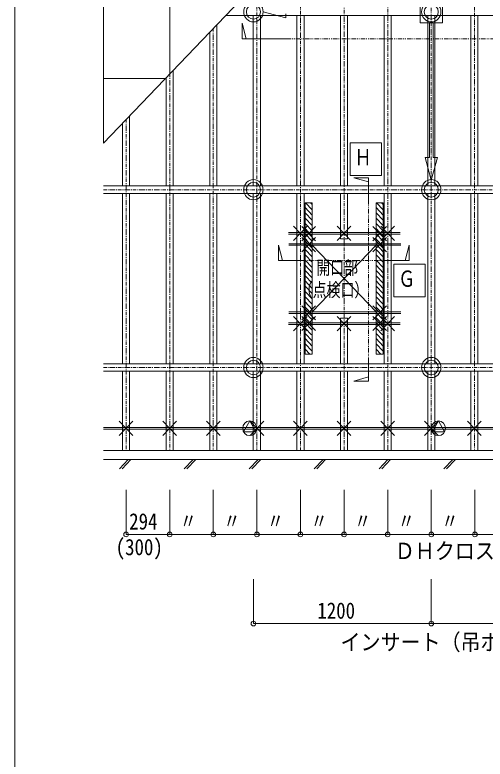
# Model space of a CAD drawing. Units: millimetres, scale not verified. Extents: x -205 to 205, y -142 to 143.
# Drawn here: x -205 to -141.6, y -28.9 to 71.5 of the extents above; entities that cross this region are included whole.
import ezdxf
from ezdxf.enums import TextEntityAlignment as Align

# ---------------------------------------------------------------- set-up
doc = ezdxf.new("R2010")
doc.units = ezdxf.units.MM
doc.header["$LTSCALE"] = 0.25
doc.linetypes.add('USER1', pattern=[7.8, 1.8, -0.6, 0.3, -0.6, 3, -0.6, 0.3, -0.6])
doc.linetypes.add('USER4', pattern=[4.8, 2.4, -0.6, 0.3, -0.6, 0.3, -0.6])
for name, color, linetype, lineweight in [('0-1_0-0 基本', 7, 'Continuous', 18), ('0-2_0-1 軸組', 7, 'Continuous', 18), ('0-3_0-2 インサート', 7, 'Continuous', 18), ('0-4_0-3 文字', 7, 'Continuous', 18), ('0-5_0-4 ブレース', 7, 'Continuous', 18), ('0-6_0-5 仕上', 7, 'Continuous', 18), ('F-1_F-0 図枠', 7, 'Continuous', 18)]:
    doc.layers.add(name, color=color, linetype=linetype, lineweight=lineweight)
doc.styles.add('ＭＳ ゴシック', font='')
doc.styles.get('ＭＳ ゴシック').set_extended_font_data('MS Gothic')

msp = doc.modelspace()

# ---------------------------------------------------------------- linework, layer by layer
at = {"layer": '0-1_0-0 基本', "color": 4, "linetype": 'USER1'}
for p, q in [((-142.9988, 105.7262), (-142.9988, 12.7262)), ((-148.814, 100.4262), (-148.814, 12.7262)), ((-154.6975, 94.2837), (-154.6975, 12.7262)), ((-160.5809, 88.1412), (-160.5809, 12.7262)), ((-166.4644, 81.9987), (-166.4644, 12.7262)), ((-172.3479, 75.8562), (-172.3479, 12.7262)), ((-178.2314, 69.7136), (-178.2314, 12.7262)), ((-184.1149, 63.5711), (-184.1149, 12.7262)), ((-189.9984, 57.4286), (-189.9984, 12.7262)), ((-193.0657, 47.9262), (-87.7044, 47.9262)), ((-193.0657, 23.9262), (-87.7044, 23.9262))]:
    msp.add_line(p, q, dxfattribs=at)
at = {"layer": '0-1_0-0 基本'}
for p, q in [((-167.3872, 41.0788), (-165.5417, 43.0055)), ((-167.3872, 43.0055), (-165.5417, 41.0788)), ((-166.2911, 41.0477), (-164.4456, 42.9745)), ((-166.2911, 42.9745), (-164.4456, 41.0477)), ((-161.5037, 41.0788), (-159.6582, 43.0055)), ((-161.5037, 43.0055), (-159.6582, 41.0788)), ((-156.6994, 41.0477), (-154.8539, 42.9745)), ((-156.6994, 42.9745), (-154.8539, 41.0477)), ((-155.6202, 41.0788), (-153.7747, 43.0055)), ((-155.6202, 43.0055), (-153.7747, 41.0788)), ((-168.104, 42.1422), (-153.0216, 42.1422)), ((-168.104, 41.9422), (-153.0216, 41.9422)), ((-166.2911, 39.5477), (-164.4456, 41.4745)), ((-166.2911, 41.4745), (-164.4456, 39.5477)), ((-156.7128, 39.5477), (-154.8673, 41.4745)), ((-156.7128, 41.4745), (-154.8673, 39.5477)), ((-168.052, 40.6422), (-152.9055, 40.6422)), ((-168.052, 40.4422), (-152.9055, 40.4422)), ((-166.2911, 30.3477), (-164.4456, 32.2745)), ((-166.2911, 32.2745), (-164.4456, 30.3477)), ((-156.7128, 30.3477), (-154.8673, 32.2745)), ((-156.7128, 32.2745), (-154.8673, 30.3477)), ((-168.052, 31.4422), (-152.9055, 31.4422)), ((-168.052, 31.2422), (-152.9055, 31.2422)), ((-167.3872, 30.8055), (-165.5417, 28.8788)), ((-167.3872, 28.8788), (-165.5417, 30.8055)), ((-166.2911, 30.8366), (-164.4456, 28.9099)), ((-166.2911, 28.9099), (-164.4456, 30.8366)), ((-161.5037, 30.8055), (-159.6582, 28.8788)), ((-161.5037, 28.8788), (-159.6582, 30.8055)), ((-156.6994, 30.8366), (-154.8539, 28.9099)), ((-156.6994, 28.9099), (-154.8539, 30.8366)), ((-155.6202, 30.8055), (-153.7747, 28.8788)), ((-155.6202, 28.8788), (-153.7747, 30.8055)), ((-168.104, 29.9422), (-153.0216, 29.9422)), ((-168.104, 29.7422), (-153.0216, 29.7422)), ((-190.9211, 14.7629), (-189.0756, 16.6896)), ((-190.9211, 16.6896), (-189.0756, 14.7629)), ((-185.0376, 14.7629), (-183.1921, 16.6896)), ((-185.0376, 16.6896), (-183.1921, 14.7629)), ((-179.1541, 14.7629), (-177.3086, 16.6896)), ((-179.1541, 16.6896), (-177.3086, 14.7629)), ((-173.2706, 14.7629), (-171.4252, 16.6896)), ((-173.2706, 16.6896), (-171.4252, 14.7629)), ((-167.3872, 14.7629), (-165.5417, 16.6896)), ((-167.3872, 16.6896), (-165.5417, 14.7629)), ((-161.5037, 14.7629), (-159.6582, 16.6896)), ((-161.5037, 16.6896), (-159.6582, 14.7629)), ((-155.6202, 14.7629), (-153.7747, 16.6896)), ((-155.6202, 16.6896), (-153.7747, 14.7629)), ((-149.7367, 14.7629), (-147.8912, 16.6896)), ((-149.7367, 16.6896), (-147.8912, 14.7629)), ((-143.9215, 14.7629), (-142.0761, 16.6896)), ((-143.9215, 16.6896), (-142.0761, 14.7629)), ((-193.0657, 15.8262), (-87.7044, 15.8262)), ((-193.0657, 15.6262), (-87.7044, 15.6262)), ((-193.0657, 12.7262), (-87.7044, 12.7262)), ((-190.9025, 10.2751), (-189.7041, 11.5262)), ((-190.5456, 10.2751), (-189.3472, 11.5262)), ((-182.1425, 10.2751), (-180.9441, 11.5262)), ((-181.7856, 10.2751), (-180.5873, 11.5262)), ((-173.3825, 10.2751), (-172.1841, 11.5262)), ((-173.0256, 10.2751), (-171.8273, 11.5262)), ((-164.6225, 10.2751), (-163.4242, 11.5262)), ((-164.2657, 10.2751), (-163.0673, 11.5262)), ((-155.8625, 10.2751), (-154.6642, 11.5262)), ((-155.5057, 10.2751), (-154.3073, 11.5262)), ((-147.1026, 10.2751), (-145.9042, 11.5262)), ((-146.7457, 10.2751), (-145.5473, 11.5262))]:
    msp.add_line(p, q, dxfattribs=at)
msp.add_lwpolyline([(-86.5044, 105.7262), (-86.5044, 11.5262), (-193.0657, 11.5262)], dxfattribs=at)
at = {"layer": '0-2_0-1 軸組'}
for p, q in [((-87.7044, 71.4262), (-176.591, 71.4262)), ((-172.8268, 71.4262), (-172.8268, 48.4262)), ((-171.869, 71.4262), (-171.869, 48.4262)), ((-166.9433, 71.4262), (-166.9433, 48.4262)), ((-165.9855, 71.4262), (-165.9855, 48.4262)), ((-161.0599, 71.4262), (-161.0599, 48.4262)), ((-160.102, 71.4262), (-160.102, 48.4262)), ((-155.1764, 71.4262), (-155.1764, 48.4262)), ((-154.2185, 71.4262), (-154.2185, 48.4262)), ((-149.2929, 71.4262), (-149.2929, 48.4262)), ((-148.3351, 71.4262), (-148.3351, 48.4262)), ((-143.4777, 71.4262), (-143.4777, 48.4262)), ((-142.5199, 71.4262), (-142.5199, 48.4262)), ((-177.7525, 70.2136), (-177.7525, 48.4262)), ((-178.7103, 69.2136), (-178.7103, 48.4262)), ((-183.636, 64.0711), (-183.636, 48.4262)), ((-184.5938, 63.0711), (-184.5938, 48.4262)), ((-189.5194, 57.9286), (-189.5194, 48.4262)), ((-190.4773, 56.9286), (-190.4773, 48.4262)), ((-87.7044, 48.4262), (-193.0657, 48.4262)), ((-87.7044, 47.4262), (-193.0657, 47.4262)), ((-190.4773, 47.4262), (-190.4773, 24.4262)), ((-189.5194, 47.4262), (-189.5194, 24.4262)), ((-184.5938, 47.4262), (-184.5938, 24.4262)), ((-183.636, 47.4262), (-183.636, 24.4262)), ((-178.7103, 47.4262), (-178.7103, 24.4262)), ((-177.7525, 47.4262), (-177.7525, 24.4262)), ((-172.8268, 47.4262), (-172.8268, 24.4262)), ((-171.869, 47.4262), (-171.869, 24.4262)), ((-166.9433, 47.4262), (-166.9433, 24.4262)), ((-165.9855, 47.4262), (-165.9855, 24.4262)), ((-161.0599, 47.4262), (-161.0599, 41.2922)), ((-160.102, 47.4262), (-160.102, 41.2922)), ((-155.1764, 47.4262), (-155.1764, 24.4262)), ((-154.2185, 47.4262), (-154.2185, 24.4262)), ((-149.2929, 47.4262), (-149.2929, 24.4262)), ((-148.3351, 47.4262), (-148.3351, 24.4262)), ((-143.4777, 47.4262), (-143.4777, 24.4262)), ((-142.5199, 47.4262), (-142.5199, 24.4262)), ((-165.849, 45.5059), (-164.8912, 44.5059)), ((-165.7811, 46.1422), (-164.8912, 45.213)), ((-165.1039, 46.1422), (-164.8912, 45.9201)), ((-165.1039, 46.1422), (-164.8912, 45.9201)), ((-156.2707, 45.5059), (-155.3129, 44.5059)), ((-156.2028, 46.1422), (-155.3129, 45.213)), ((-155.5256, 46.1422), (-155.3129, 45.9201)), ((-155.5256, 46.1422), (-155.3129, 45.9201)), ((-165.849, 44.7988), (-164.8912, 43.7988)), ((-156.2707, 44.7988), (-155.3129, 43.7988)), ((-165.849, 44.0917), (-164.8912, 43.0917)), ((-165.849, 43.3846), (-164.8912, 42.3846)), ((-156.2707, 44.0917), (-155.3129, 43.0917)), ((-156.2707, 43.3846), (-155.3129, 42.3846)), ((-165.849, 42.6775), (-164.8912, 41.6775)), ((-156.2707, 42.6775), (-155.3129, 41.6775)), ((-165.849, 41.9704), (-164.8912, 40.9704)), ((-165.849, 41.2633), (-164.8912, 40.2633)), ((-160.102, 41.2922), (-161.0599, 41.2922)), ((-156.2707, 41.9704), (-155.3129, 40.9704)), ((-156.2707, 41.2633), (-155.3129, 40.2633)), ((-165.849, 40.5562), (-164.8912, 39.5562)), ((-156.2707, 40.5562), (-155.3129, 39.5562)), ((-165.849, 39.849), (-164.8912, 38.849)), ((-156.2707, 39.849), (-155.3129, 38.849)), ((-165.849, 39.1419), (-164.8912, 38.1419)), ((-165.849, 38.4348), (-164.8912, 37.4348)), ((-156.2707, 39.1419), (-155.3129, 38.1419)), ((-156.2707, 38.4348), (-155.3129, 37.4348)), ((-165.849, 37.7277), (-164.8912, 36.7277)), ((-156.2707, 37.7277), (-155.3129, 36.7277)), ((-165.849, 37.0206), (-164.8912, 36.0206)), ((-165.849, 36.3135), (-164.8912, 35.3135)), ((-156.2707, 37.0206), (-155.3129, 36.0206)), ((-156.2707, 36.3135), (-155.3129, 35.3135)), ((-165.849, 35.6064), (-164.8912, 34.6064)), ((-156.2707, 35.6064), (-155.3129, 34.6064)), ((-165.849, 34.8993), (-164.8912, 33.8993)), ((-165.849, 34.1922), (-164.8912, 33.1922)), ((-156.2707, 34.8993), (-155.3129, 33.8993)), ((-156.2707, 34.1922), (-155.3129, 33.1922)), ((-165.849, 33.4851), (-164.8912, 32.4851)), ((-156.2707, 33.4851), (-155.3129, 32.4851)), ((-165.849, 32.778), (-164.8912, 31.778)), ((-156.2707, 32.778), (-155.3129, 31.778)), ((-165.849, 32.0709), (-164.8912, 31.0709)), ((-165.849, 31.3638), (-164.8912, 30.3638)), ((-156.2707, 32.0709), (-155.3129, 31.0709)), ((-156.2707, 31.3638), (-155.3129, 30.3638)), ((-165.849, 30.6567), (-164.8912, 29.6567)), ((-161.0599, 24.4262), (-161.0599, 30.5922)), ((-161.0599, 30.5922), (-160.102, 30.5922)), ((-160.102, 24.4262), (-160.102, 30.5922)), ((-156.2707, 30.6567), (-155.3129, 29.6567)), ((-165.849, 29.9495), (-164.8912, 28.9495)), ((-165.849, 29.2424), (-164.9714, 28.3262)), ((-156.2707, 29.9495), (-155.3129, 28.9495)), ((-156.2707, 29.2424), (-155.3931, 28.3262)), ((-165.849, 28.5353), (-164.8912, 27.5353)), ((-156.2707, 28.5353), (-155.3129, 27.5353)), ((-165.849, 27.8282), (-164.8912, 26.8282)), ((-165.849, 27.1211), (-164.8912, 26.1211)), ((-156.2707, 27.8282), (-155.3129, 26.8282)), ((-156.2707, 27.1211), (-155.3129, 26.1211)), ((-165.849, 26.414), (-165.2055, 25.7422)), ((-156.2707, 26.414), (-155.6272, 25.7422)), ((-164.8912, 25.7422), (-165.849, 25.7422)), ((-155.3129, 25.7422), (-156.2707, 25.7422)), ((-87.7044, 24.4262), (-193.0657, 24.4262)), ((-87.7044, 23.4262), (-193.0657, 23.4262)), ((-190.4773, 23.4262), (-190.4773, 12.7262)), ((-189.5194, 23.4262), (-189.5194, 12.7262)), ((-184.5938, 23.4262), (-184.5938, 12.7262)), ((-183.636, 23.4262), (-183.636, 12.7262)), ((-178.7103, 23.4262), (-178.7103, 12.7262)), ((-177.7525, 23.4262), (-177.7525, 12.7262)), ((-172.8268, 23.4262), (-172.8268, 12.7262)), ((-171.869, 23.4262), (-171.869, 12.7262)), ((-166.9433, 23.4262), (-166.9433, 12.7262)), ((-165.9855, 23.4262), (-165.9855, 12.7262)), ((-161.0599, 23.4262), (-161.0599, 12.7262)), ((-160.102, 23.4262), (-160.102, 12.7262)), ((-155.1764, 23.4262), (-155.1764, 12.7262)), ((-154.2185, 23.4262), (-154.2185, 12.7262)), ((-149.2929, 23.4262), (-149.2929, 12.7262)), ((-148.3351, 23.4262), (-148.3351, 12.7262)), ((-143.4777, 23.4262), (-143.4777, 12.7262)), ((-142.5199, 23.4262), (-142.5199, 12.7262))]:
    msp.add_line(p, q, dxfattribs=at)
for points in [[(-165.849, 25.7422), (-165.849, 46.1422), (-164.8912, 46.1422), (-164.8912, 25.7422)], [(-156.2707, 25.7422), (-156.2707, 46.1422), (-155.3129, 46.1422), (-155.3129, 25.7422)]]:
    msp.add_lwpolyline(points, dxfattribs=at)
at = {"layer": '0-3_0-2 インサート'}
for p, q in [((-174.1367, 15.2318), (-173.3164, 16.7151)), ((-173.3164, 16.7151), (-172.496, 15.2318)), ((-147.8561, 16.7151), (-148.6764, 15.2318)), ((-147.0358, 15.2318), (-147.8561, 16.7151)), ((-172.496, 15.2318), (-174.1367, 15.2318)), ((-148.6764, 15.2318), (-147.0358, 15.2318))]:
    msp.add_line(p, q, dxfattribs=at)
for centre, major_axis in [((-172.814, 71.9262), (0, 1.3624)), ((-172.814, 71.9262), (0, 0.9889)), ((-148.814, 71.9262), (0, 1.3624)), ((-148.814, 71.9262), (0, 0.9889)), ((-172.814, 47.9262), (0, 1.3624)), ((-148.814, 47.9262), (0, 1.3624)), ((-172.814, 47.9262), (0, 0.9889)), ((-148.814, 47.9262), (0, 0.9889)), ((-172.814, 23.9262), (0, 1.3624)), ((-148.814, 23.9262), (0, 1.3624)), ((-172.814, 23.9262), (0, 0.9889)), ((-148.814, 23.9262), (0, 0.9889)), ((-173.3164, 15.7262), (0, 0.9889)), ((-147.8561, 15.7262), (0, 0.9889))]:
    msp.add_ellipse(centre, major_axis=major_axis, ratio=0.95783, dxfattribs=at)
at = {"layer": '0-4_0-3 文字'}
for p, q in [((-174.3468, 70.3786), (-173.8098, 68.2862)), ((-174.3468, 68.2862), (-174.3468, 70.3786)), ((-168.3415, 68.2862), (-174.3468, 68.2862)), ((-157.2684, 49.543), (-157.2684, 46.543)), ((-169.4107, 38.3701), (-166.5372, 38.3701)), ((-151.799, 38.3701), (-154.6725, 38.3701)), ((-157.2684, 22.0972), (-157.2684, 25.0972)), ((-189.9984, 1.4086), (-189.9984, 7.4086)), ((-184.1149, 1.4086), (-184.1149, 7.4086)), ((-178.2314, 1.4086), (-178.2314, 7.4086)), ((-172.3479, 1.4086), (-172.3479, 7.4086)), ((-166.4644, 1.4086), (-166.4644, 7.4086)), ((-160.5809, 1.4086), (-160.5809, 7.4086)), ((-154.6975, 1.4086), (-154.6975, 7.4086)), ((-148.814, 1.4086), (-148.814, 7.4086)), ((-142.9305, 1.4086), (-142.9305, 7.4086)), ((-189.9984, 1.4086), (-89.9791, 1.4086)), ((-172.814, -10.6252), (-172.814, -4.6252)), ((-148.814, -10.6252), (-148.814, -4.6252)), ((-172.814, -10.6252), (-100.814, -10.6252))]:
    msp.add_line(p, q, dxfattribs=at)
at = {"layer": '0-4_0-3 文字', "color": 4, "linetype": 'USER4'}
for p, q in [((-168.3415, 68.2862), (-129.2864, 68.2862)), ((-157.2684, 46.543), (-157.2684, 25.0972)), ((-166.5372, 38.3701), (-154.6725, 38.3701))]:
    msp.add_line(p, q, dxfattribs=at)
at = {"layer": '0-4_0-3 文字'}
for points in [[(-155.532, 49.8362), (-159.7464, 49.8362), (-159.7464, 54.2362), (-155.532, 54.2362)], [(-149.6485, 33.4613), (-153.8629, 33.4613), (-153.8629, 37.8613), (-149.6485, 37.8613)]]:
    msp.add_lwpolyline(points, close=True, dxfattribs=at)
for points in [[(-157.2684, 49.543), (-159.2725, 49.543), (-157.2684, 48.9824)], [(-169.4107, 38.3701), (-169.4107, 40.4625), (-168.8737, 38.3701)], [(-151.799, 38.3701), (-151.799, 40.4625), (-152.336, 38.3701)], [(-157.2684, 22.0972), (-159.2725, 22.0972), (-157.2684, 22.6578)]]:
    msp.add_lwpolyline(points, dxfattribs=at)
for centre in [(-189.9984, 1.4086), (-184.1149, 1.4086), (-178.2314, 1.4086), (-172.3479, 1.4086), (-166.4644, 1.4086), (-160.5809, 1.4086), (-154.6975, 1.4086), (-148.814, 1.4086), (-142.9305, 1.4086), (-172.814, -10.6252), (-148.814, -10.6252)]:
    msp.add_circle(centre, 0.319, dxfattribs=at)
at = {"layer": '0-5_0-4 ブレース'}
for p, q in [((-149.064, 52.2843), (-149.064, 70.4262)), ((-148.564, 52.2843), (-148.564, 70.4262)), ((-148.814, 49.2312), (-149.6321, 52.2843)), ((-149.064, 52.2843), (-149.6321, 52.2843))]:
    msp.add_line(p, q, dxfattribs=at)
msp.add_lwpolyline([(-150.314, 70.4262), (-147.314, 70.4262), (-147.314, 73.4262), (-150.314, 73.4262)], close=True, dxfattribs=at)
for points in [[(-171.509, 71.9262), (-168.4559, 71.1081), (-168.4559, 71.6762)], [(-148.814, 49.2312), (-147.9959, 52.2843), (-148.564, 52.2843)]]:
    msp.add_lwpolyline(points, dxfattribs=at)
at = {"layer": '0-6_0-5 仕上'}
for p, q in [((-184.1149, 63.5711), (-184.1149, 105.7262)), ((-184.7326, 62.9262), (-193.0457, 62.9262)), ((-164.8912, 31.4422), (-164.8912, 40.4422)), ((-164.8912, 31.4422), (-156.2707, 40.4422)), ((-164.8912, 40.4422), (-156.2707, 31.4422)), ((-164.8912, 40.4422), (-156.2707, 40.4422)), ((-156.2707, 40.4422), (-156.2707, 31.4422)), ((-156.0809, 31.4422), (-165.0809, 31.4422)), ((-156.2707, 31.4422), (-164.8912, 31.4422))]:
    msp.add_line(p, q, dxfattribs=at)
msp.add_lwpolyline([(-193.0657, 105.7262), (-193.0657, 54.2262), (-143.7375, 105.7262)], dxfattribs=at)
at = {"layer": 'F-1_F-0 図枠'}
msp.add_line((-205, -142.3845), (-205, 142.6155), dxfattribs=at)

# ---------------------------------------------------------------- texts
at = {"layer": '0-4_0-3 文字', "style": 'ＭＳ ゴシック'}
for s, height, width, p in [('Ｈ', 2.199, 0.75, (-159.1392, 50.5362)), ('開口部', 1.833, 0.75, (-164.3309, 35.9422)), ('Ｇ', 2.199, 0.75, (-153.2557, 34.1613)), ('（点検口）', 1.833, 0.75, (-166.687, 32.9422)), ('294', 2.199, 0.85, (-189.5754, 1.4086)), ('〃', 2.199, 0.75, (-182.7268, 1.4649)), ('〃', 2.199, 0.75, (-176.8433, 1.4649)), ('〃', 2.199, 0.75, (-170.9598, 1.4649)), ('〃', 2.199, 0.75, (-165.0763, 1.4649)), ('〃', 2.199, 0.75, (-159.1929, 1.4649)), ('〃', 2.199, 0.75, (-153.3094, 1.4649)), ('〃', 2.199, 0.75, (-147.4259, 1.4649)), ('(300)', 2.199, 0.85, (-191.4002, -2.0539)), ('ＤＨクロスピッチ', 2.199, 0.9, (-153.7387, -2.5752)), ('1200', 2.199, 0.85, (-164.189, -10.6252)), ('インサート（吊ボルト）ピッチ', 2.199, 0.9, (-161.064, -14.8788))]:
    msp.add_text(s, height=height, dxfattribs=dict(at, width=width)).set_placement(p, align=Align.BOTTOM_LEFT)

doc.saveas('drawing.dxf')
